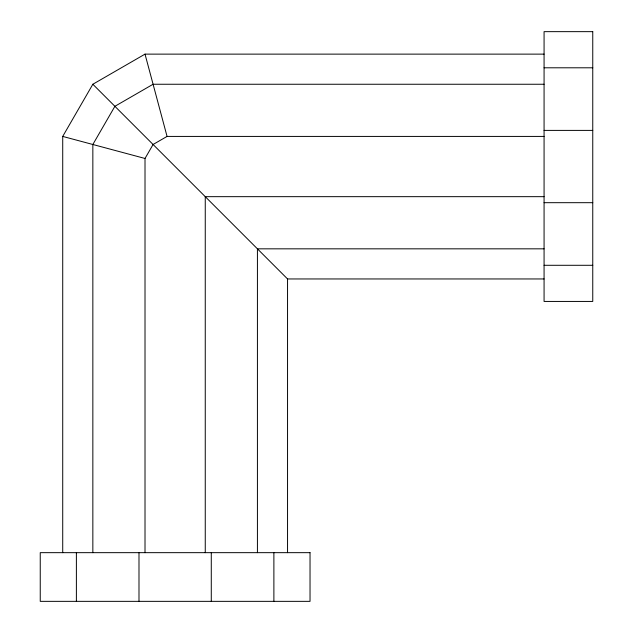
<?xml version="1.0" encoding="UTF-8"?>
<svg xmlns="http://www.w3.org/2000/svg" width="633" height="633" viewBox="0 0 633 633"><rect width="100%" height="100%" fill="white"/><g stroke="black" fill="none" stroke-linecap="round" stroke-linejoin="round"><path stroke-width="0.95" d="M62.722 552.664L62.722 136.419L92.845 84.252L145.012 54.129L544.071 54.129M145.012 552.664L145.012 158.472L153.083 144.49L167.065 136.419L544.071 136.419M544.071 67.794L592.757 67.794M544.071 84.252L153.083 84.252L114.897 106.304L92.845 144.49L92.845 552.664M544.071 130.398L592.757 130.398M544.071 196.665L205.258 196.665L205.258 552.664M544.071 202.687L592.757 202.687M544.071 248.832L257.425 248.832L257.425 552.664M544.071 265.29L592.757 265.29M92.845 84.252L287.548 278.955L544.071 278.955M62.722 136.419L145.012 158.472M145.012 54.129L167.065 136.419M287.548 278.955L287.548 552.664M273.883 552.664L273.883 601.35M211.28 552.664L211.28 601.35M138.991 552.664L138.991 601.35M76.387 552.664L76.387 601.35M592.757 31.65L544.071 31.65L544.071 301.435L592.757 301.435L592.757 31.65M310.028 552.664L40.243 552.664L40.243 601.35L310.028 601.35L310.028 552.664"/></g></svg>
